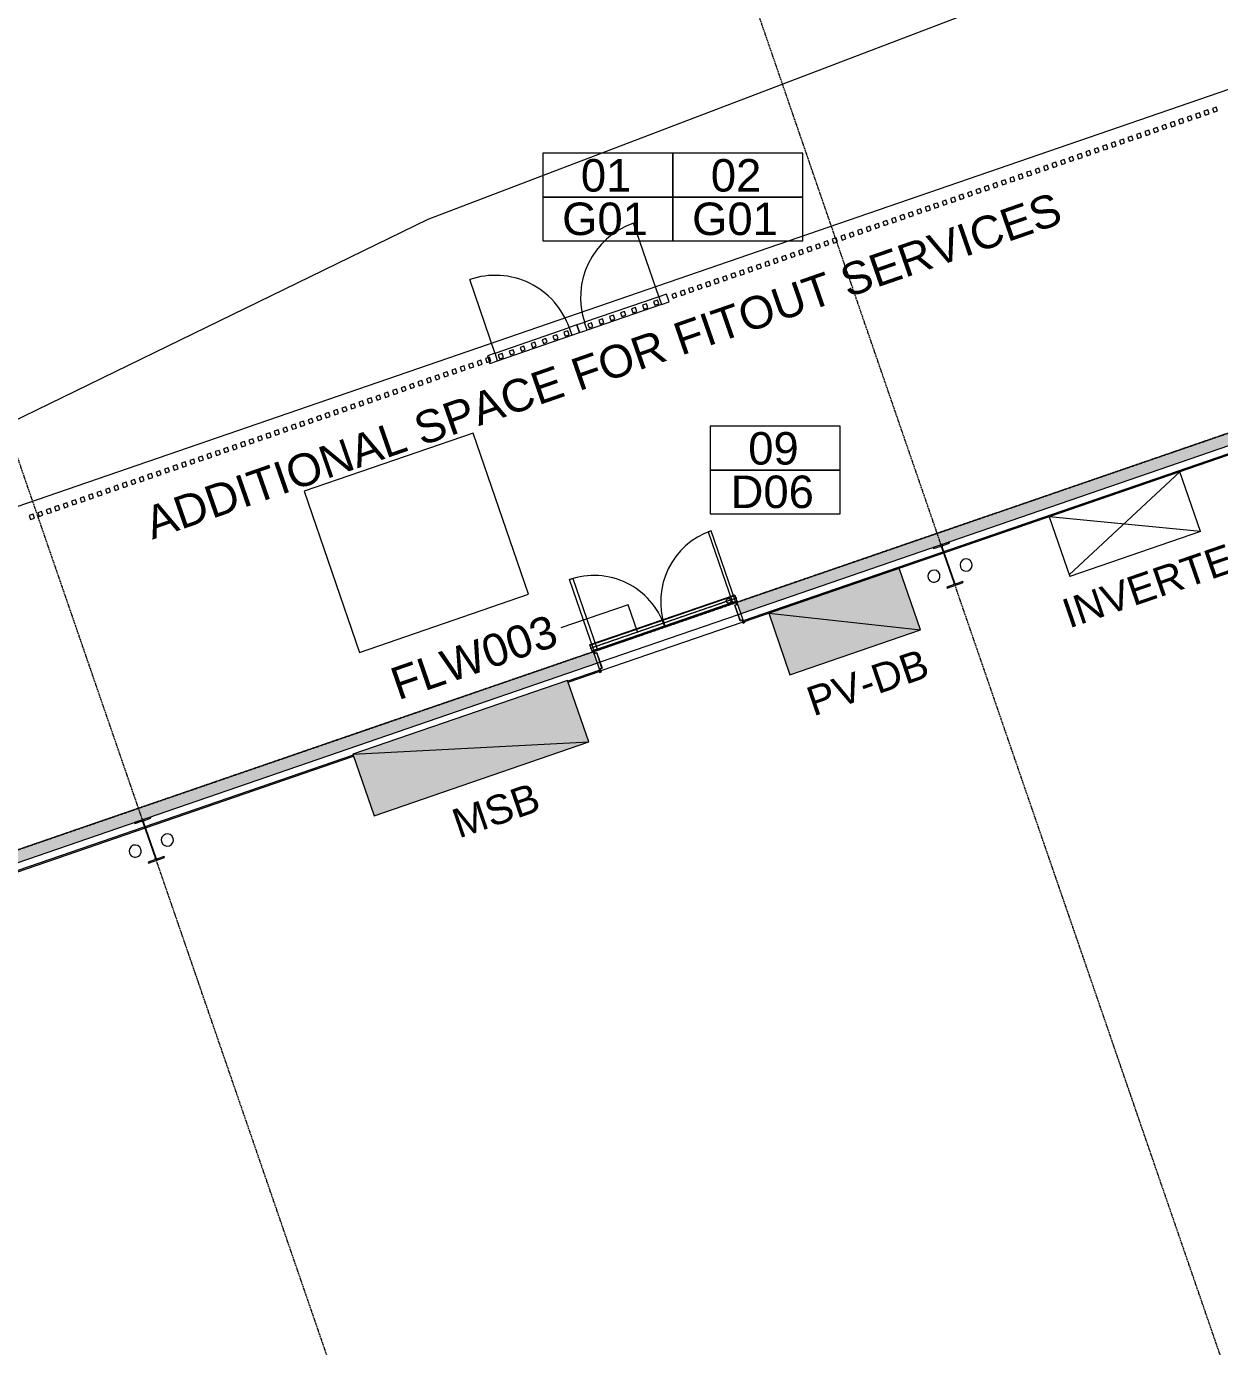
# Model space of a CAD drawing. Header units: millimetres. Extents: x -2612262 to -2065320, y 3717813 to 4283368.
# Drawn here: x -2441685 to -2426996, y 3995209 to 4011466 of the extents above; entities that cross this region are included whole.
import ezdxf

# ---------------------------------------------------------------- set-up
doc = ezdxf.new("R2010")
doc.units = ezdxf.units.MM
for name, pattern in [('Aligning Line', [3.2004, 1.6002, -1.6002]), ('Grid Line', [21, 12, -3, 3, -3]), ('Hidden', [6, 4, -2]), ('Overhead', [4, 2.5, -1.5])]:
    doc.linetypes.add(name, pattern=pattern)
for name, color, linetype, lineweight in [('A-ANNO-KEYN', 231, 'Continuous', 5), ('A-DETL', 90, 'Continuous', 18), ('A-DETL-GENF', 92, 'Continuous', 5), ('A-DOOR', 31, 'Continuous', 5), ('A-DOOR-FRAM', 31, 'Continuous', 5), ('A-DOOR-IDEN', 31, 'Continuous', 5), ('A-FLOR', 192, 'Continuous', 5), ('A-FLOR-OVHD', 1, 'Overhead', 13), ('A-GENM', 13, 'Continuous', 5), ('A-GENM-HDLN', 13, 'Hidden', 5), ('A-GLAZ-CWMG', 51, 'Continuous', 5), ('A-WALL', 113, 'Continuous', 5), ('A-WALL-FNSH', 113, 'Continuous', 13), ('A-WALL-PATT', 111, 'Continuous', 13), ('G-ANNO-REFR', 1, 'Aligning Line', 5), ('G-ANNO-TEXT', 231, 'Continuous', 5), ('P-SANR-FIXT', 6, 'Continuous', 5), ('S-BEAM', 12, 'Continuous', 5), ('S-GRID', 1, 'Continuous', 5)]:
    doc.layers.add(name, color=color, linetype=linetype, lineweight=lineweight)
doc.styles.add('Arial_1', font='arial.ttf', dxfattribs={"height": 360})
doc.styles.add('Arial_3', font='arial.ttf', dxfattribs={"height": 400})
picture_1 = doc.add_image_def('image1.jpg', size_in_pixel=(6528, 5638))

# ---------------------------------------------------------------- blocks, each defined once
blk = doc.blocks.new('Rectangular Mullion - 50 x 50mm-V13-GA - Part A')
at = {"layer": 'A-GLAZ-CWMG'}
for p, q in [((-25, 25), (25, 25)), ((-25, -25), (-25, 25)), ((25, 25), (25, -25)), ((25, -25), (-25, -25))]:
    blk.add_line(p, q, dxfattribs=at)
blk = doc.blocks.new('Mechanical - Condensers - Mechanical - Condensers-1249279-GA - Part A')
at = {"layer": 'A-GENM', "lineweight": 13}
for p, q in [((-2436186, 4006458), (-2438266, 4005742)), ((-2435503, 4004473), (-2436186, 4006458)), ((-2438266, 4005742), (-2437583, 4003756)), ((-2437583, 4003756), (-2435503, 4004473))]:
    blk.add_line(p, q, dxfattribs=at)
blk = doc.blocks.new('Downpipe - Straight - 01 - 150D-1616291-GA - Part A')
at = {"layer": 'P-SANR-FIXT'}
for start, end in [(0, 180), (360, 180), (180, 0), (180, 360)]:
    blk.add_arc((-40, 100), 75, start, end, dxfattribs=at)
blk = doc.blocks.new('Downpipe - Straight - 01 - 150D-1616292-GA - Part A')
at = {"layer": 'P-SANR-FIXT'}
for start, end in [(360, 180), (0, 180), (180, 360), (180, 0)]:
    blk.add_arc((-40, -100), 75, start, end, dxfattribs=at)
blk = doc.blocks.new('Structural Framing 2 - Structural Framing 1-1620312-GA - Part A')
at = {"layer": 'S-BEAM', "lineweight": 13}
for p, q in [((-2430325, 4005116), (-2430522, 4005048)), ((-2430401, 4005075), (-2430320, 4005103)), ((-2430320, 4005103), (-2430325, 4005116)), ((-2430522, 4005048), (-2430518, 4005035)), ((-2430518, 4005035), (-2430437, 4005063)), ((-2430419, 4005054), (-2430265, 4004607)), ((-2430256, 4004610), (-2430410, 4005057)), ((-2430350, 4004548), (-2430153, 4004616)), ((-2430157, 4004629), (-2430238, 4004601)), ((-2430153, 4004616), (-2430157, 4004629)), ((-2430274, 4004589), (-2430355, 4004561)), ((-2430355, 4004561), (-2430350, 4004548))]:
    blk.add_line(p, q, dxfattribs=at)
for centre, start, end in [((-2430432, 4005050), 19.0004, 109.0004), ((-2430397, 4005062), 109.0004, 199.0004), ((-2430243, 4004614), 199.0004, 289.0004), ((-2430278, 4004602), 289.0004, 19.0004)]:
    blk.add_arc(centre, 14, start, end, dxfattribs=at)
blk = doc.blocks.new('Door-Hinge-Double EXTERNAL - 2340x920x920x40-Solid Core-Metal Frame-Double Rebate Wraparound GRILLE-959670-GA - Part A')
at = {"layer": 'A-DOOR'}
for p, q in [((-921, -142), (-921, -1062)), ((-881, -142), (-921, -142)), ((-881, -1062), (-881, -142)), ((881, -1062), (881, -142)), ((881, -142), (921, -142)), ((921, -142), (921, -1062)), ((-921, -1062), (-881, -1062)), ((921, -1062), (881, -1062))]:
    blk.add_line(p, q, dxfattribs=at)
for centre, start, end in [((-921, -142), 270, 0), ((921, -142), 180, 270)]:
    blk.add_arc(centre, 920, start, end, dxfattribs=at)
blk = doc.blocks.new('X_Door-Frame-Metal - Standard-V116-GA - Part A')
at = {"layer": 'A-DOOR-FRAM'}
for p, q in [((-943, 142), (-923, 142)), ((-943, 128), (-943, 142)), ((-928, 128), (-943, 128)), ((-941, 140), (-941, 130)), ((-925, 140), (-941, 140)), ((-941, 130), (-941, 140)), ((-941, 130), (-928, 130)), ((-928, 130), (-928, 128)), ((-925, 99), (-925, 140)), ((-900, 99), (-925, 99)), ((-923, 142), (-923, 101)), ((-923, 101), (-898, 101)), ((-900, -99), (-900, 99)), ((-898, 101), (-898, -101)), ((898, 101), (923, 101)), ((898, -101), (898, 101)), ((900, 99), (900, -99)), ((925, 99), (900, 99)), ((923, 142), (943, 142)), ((923, 101), (923, 142)), ((925, 140), (925, 99)), ((941, 140), (925, 140)), ((928, 128), (928, 130)), ((928, 130), (941, 130)), ((943, 128), (928, 128)), ((941, 130), (941, 140)), ((941, 140), (941, 130)), ((943, 142), (943, 128)), ((-943, -128), (-928, -128)), ((-943, -142), (-943, -128)), ((-923, -142), (-943, -142)), ((-941, -130), (-941, -140)), ((-928, -130), (-941, -130)), ((-941, -140), (-941, -130)), ((-941, -140), (-925, -140)), ((-928, -128), (-928, -130)), ((-925, -99), (-900, -99)), ((-925, -140), (-925, -99)), ((-923, -101), (-923, -142)), ((-898, -101), (-923, -101)), ((923, -101), (898, -101)), ((900, -99), (925, -99)), ((923, -142), (923, -101)), ((943, -142), (923, -142)), ((925, -99), (925, -140)), ((925, -140), (941, -140)), ((928, -128), (943, -128)), ((928, -130), (928, -128)), ((941, -130), (928, -130)), ((941, -140), (941, -130)), ((941, -130), (941, -140)), ((943, -128), (943, -142))]:
    blk.add_line(p, q, dxfattribs=at)
blk = doc.blocks.new('Structural Framing 36 - Structural Framing 1-1636954-GA - Part A')
at = {"layer": 'S-BEAM', "lineweight": 13}
for p, q in [((-2440158, 4001730), (-2440356, 4001662)), ((-2440235, 4001689), (-2440154, 4001717)), ((-2440154, 4001717), (-2440158, 4001730)), ((-2440356, 4001662), (-2440351, 4001649)), ((-2440351, 4001649), (-2440270, 4001677)), ((-2440253, 4001668), (-2440098, 4001221)), ((-2440089, 4001224), (-2440244, 4001671)), ((-2440107, 4001203), (-2440188, 4001175)), ((-2440184, 4001162), (-2439986, 4001230)), ((-2439991, 4001243), (-2440072, 4001215)), ((-2439986, 4001230), (-2439991, 4001243)), ((-2440188, 4001175), (-2440184, 4001162))]:
    blk.add_line(p, q, dxfattribs=at)
for centre, start, end in [((-2440230, 4001676), 109.0004, 199.0004), ((-2440266, 4001664), 19.0004, 109.0004), ((-2440112, 4001216), 289.0004, 19.0004), ((-2440076, 4001228), 199.0004, 289.0004)]:
    blk.add_arc(centre, 14, start, end, dxfattribs=at)
blk = doc.blocks.new('aba - Plumbing Fixtures - Strip Drain - Stormtech - Custom Ass - FLW003 _Doors_-1820767-GA - Part A')
at = {"layer": 'A-GENM'}
blk.add_circle((0, -95), 30, dxfattribs=at)
at = {"layer": 'A-GENM-HDLN'}
blk.add_line((0, 10), (0, -1896), dxfattribs=at)
at = {"layer": 'P-SANR-FIXT'}
for p, q in [((-41, 0), (-38, 0)), ((-41, 0), (-41, -1886)), ((-38, -1886), (-38, 0)), ((0, 0), (0, -1886)), ((38, 0), (41, 0)), ((38, 0), (38, -15)), ((41, 0), (41, -15)), ((38, -17), (38, -1863)), ((41, -17), (41, -1863)), ((-38, -1886), (-41, -1886)), ((38, -1865), (38, -1881)), ((38, -1883), (38, -1886)), ((41, -1886), (38, -1886)), ((41, -1865), (41, -1881)), ((41, -1883), (41, -1886))]:
    blk.add_line(p, q, dxfattribs=at)
blk = doc.blocks.new('Curtain_Wall_Batten_Door - Louvre Single Door-1889503-GA - Part A')
at = {"layer": 'A-DOOR'}
for p, q in [((-403, 33), (-453, 33)), ((-453, 33), (-453, -17)), ((-403, -17), (-403, 33)), ((-260, 33), (-310, 33)), ((-310, 33), (-310, -17)), ((-260, -17), (-260, 33)), ((-118, 33), (-168, 33)), ((-168, 33), (-168, -17)), ((-118, -17), (-118, 33)), ((25, 33), (-25, 33)), ((-25, 33), (-25, -17)), ((25, -17), (25, 33)), ((168, 33), (118, 33)), ((118, 33), (118, -17)), ((168, -17), (168, 33)), ((310, 33), (260, 33)), ((260, 33), (260, -17)), ((310, -17), (310, 33)), ((453, 33), (403, 33)), ((403, 33), (403, -17)), ((453, -17), (453, 33)), ((-453, -17), (-403, -17)), ((-310, -17), (-260, -17)), ((-168, -17), (-118, -17)), ((-25, -17), (25, -17)), ((118, -17), (168, -17)), ((260, -17), (310, -17)), ((403, -17), (453, -17)), ((483, -42), (483, -1008))]:
    blk.add_line(p, q, dxfattribs=at)
blk.add_arc((483, -42), 966, 180, 270, dxfattribs=at)
blk = doc.blocks.new('Rectangular Mullion - 100 x 100mm-1765090-GA - Part A')
at = {"layer": 'A-GLAZ-CWMG'}
for p, q in [((-2435916, 4007442), (-2435003, 4007757)), ((-2435884, 4007347), (-2434970, 4007662))]:
    blk.add_line(p, q, dxfattribs=at)
blk = doc.blocks.new('Rectangular Mullion - 100 x 100mm-1765060-GA - Part A')
at = {"layer": 'A-GLAZ-CWMG'}
for p, q in [((-100, 50), (0, 50)), ((-100, -50), (-100, 50)), ((0, 50), (0, -50)), ((0, -50), (-100, -50))]:
    blk.add_line(p, q, dxfattribs=at)
blk = doc.blocks.new('Rectangular Mullion - 100 x 100mm-1765061-GA - Part A')
at = {"layer": 'A-GLAZ-CWMG'}
for p, q in [((0, 50), (-100, 50)), ((-100, 50), (-100, -50)), ((0, -50), (0, 50)), ((-100, -50), (0, -50))]:
    blk.add_line(p, q, dxfattribs=at)
blk = doc.blocks.new('Rectangular Mullion - 50 x 50mm-V133-GA - Part A')
at = {"layer": 'A-GLAZ-CWMG'}
for p, q in [((-25, 25), (25, 25)), ((-25, -25), (-25, 25)), ((25, 25), (25, -25)), ((25, -25), (-25, -25))]:
    blk.add_line(p, q, dxfattribs=at)
blk = doc.blocks.new('Curtain_Wall_Batten_Door - Louvre Single Door-2548306-GA - Part A')
at = {"layer": 'A-DOOR'}
for p, q in [((483, 42), (483, 1008)), ((-403, 17), (-453, 17)), ((-453, 17), (-453, -33)), ((-403, -33), (-403, 17)), ((-260, 17), (-310, 17)), ((-310, 17), (-310, -33)), ((-260, -33), (-260, 17)), ((-118, 17), (-168, 17)), ((-168, 17), (-168, -33)), ((-118, -33), (-118, 17)), ((25, 17), (-25, 17)), ((-25, 17), (-25, -33)), ((25, -33), (25, 17)), ((168, 17), (118, 17)), ((118, 17), (118, -33)), ((168, -33), (168, 17)), ((310, 17), (260, 17)), ((260, 17), (260, -33)), ((310, -33), (310, 17)), ((453, 17), (403, 17)), ((403, 17), (403, -33)), ((453, -33), (453, 17)), ((-453, -33), (-403, -33)), ((-310, -33), (-260, -33)), ((-168, -33), (-118, -33)), ((-25, -33), (25, -33)), ((118, -33), (168, -33)), ((260, -33), (310, -33)), ((403, -33), (453, -33))]:
    blk.add_line(p, q, dxfattribs=at)
blk.add_arc((483, 42), 966, 90, 180, dxfattribs=at)
blk = doc.blocks.new('Rectangular Mullion - 100 x 100mm-2548305-GA - Part A')
at = {"layer": 'A-GLAZ-CWMG'}
for p, q in [((-2433900, 4008136), (-2434813, 4007822)), ((-2433867, 4008042), (-2434781, 4007727))]:
    blk.add_line(p, q, dxfattribs=at)
blk = doc.blocks.new('Rectangular Mullion - 100 x 100mm-1677029-GA - Part A')
at = {"layer": 'A-GLAZ-CWMG'}
for p, q in [((-100, 50), (0, 50)), ((-100, -50), (-100, 50)), ((0, 50), (0, -50)), ((0, -50), (-100, -50))]:
    blk.add_line(p, q, dxfattribs=at)
blk = doc.blocks.new('Rectangular Mullion - 100 x 100mm-1677030-GA - Part A')
at = {"layer": 'A-GLAZ-CWMG'}
for p, q in [((0, 50), (-100, 50)), ((-100, 50), (-100, -50)), ((0, -50), (0, 50)), ((-100, -50), (0, -50))]:
    blk.add_line(p, q, dxfattribs=at)
blk = doc.blocks.new('AA_DOOR_MARK _ TYPE MARK_HA2 - Mark _ Type Mark-1751130-GA - Part A')
at = {"layer": 'A-DOOR-IDEN'}
for p, q in [((4, 2.7), (-4, 2.7)), ((-4, 2.7), (-4, 0)), ((4, 0), (4, 2.7)), ((4, 0), (-4, 0)), ((4, -2.7), (4, 0)), ((-4, 0), (4, 0)), ((-4, 0), (-4, -2.7)), ((-4, -2.7), (4, -2.7))]:
    blk.add_line(p, q, dxfattribs=at)

msp = doc.modelspace()

# ---------------------------------------------------------------- hatches: boundary and pattern name
at = {"layer": 'A-DETL-GENF'}
for points in [[(-2430678.3, 4004036.3), (-2430938.8, 4004792.7), (-2432546.1, 4004239.2), (-2431472.3, 4004122.6)], [(-2432285.7, 4003482.8), (-2430678.3, 4004036.3), (-2432546.1, 4004239.2), (-2432476.3, 4004036.3)], [(-2437666.4, 4002502.5), (-2434761.4, 4002656.7), (-2435021.8, 4003413.2), (-2435590.8, 4003217.2)], [(-2437405.9, 4001746.1), (-2434761.4, 4002656.7), (-2437666.4, 4002502.5), (-2437658.7, 4002480.3)]]:
    msp.add_hatch(color=7, dxfattribs=at).paths.add_polyline_path(points)
at = {"layer": 'A-WALL-PATT', "lineweight": 5}
h = msp.add_hatch(dxfattribs=at)
h.set_pattern_fill('FP_2', color=256, style=0, pattern_type=2)
h.set_pattern_definition([(50, (0, 0), (1457.47236, -127.5124), [152.4, -1676.4]), (355, (0, 0), (-281.9423, 1528.4541), [121.92, -1341.12]), (100.451, (121.5, -10.6), (1175.54118, 1400.9327), [129.52, -1424.721]), (46.184, (0, 406.4), (2168.6325, -336.3419), [228.6, -2514.6]), (96.636, (180.7, 378.4), (1899.2207, 1979.4208), [194.28, -2137.081]), (351.184, (0, 406.4), (1899.2401, 1979.4025), [182.88, -2011.68]), (21, (203.2, 304.8), (1212.9148, -818.1215), [152.4, -1676.4]), (326, (203.2, 304.8), (494.41695, 1473.50445), [121.92, -1341.12]), (71.451, (304.3, 236.6), (1707.33713, 655.36968), [129.52, -1424.721]), (37.5, (0, 0), (24.709387, 676.44024), [67.056, -1257.808, 67.056, -1294.384, -1346.2]), (37.5, (0, 0), (24.709387, 676.44024), [-2686.304, 67.056, -1279.144]), (7.5, (0, 0), (534.55775, 801.44425), [67.056, -709.168, 67.056, -1227.328, -513.08]), (7.5, (0, 0), (534.55775, 801.44425), [-2070.608, 67.056, -446.024]), (327.5, (-453.14, 0), (1084.727506, -45.831226), [67.056, -440.944, 67.056, -1517.904, -2103.12]), (327.5, (-453.14, 0), (1084.727506, -45.831226), [-2092.96, 67.056, -2036.064]), (317.5, (-656.3, 0), (1185.03465, 203.41354), [67.056, -593.344, 67.056, -985.52, -1493.52]), (317.5, (-656.3, 0), (1185.03465, 203.41354), [-1712.976, 67.056, -1426.464])])
h.paths.add_polyline_path([(-2442689, 4000858.2), (-2434655.7, 4003624.3), (-2434704.5, 4003766.1), (-2442737.8, 4001000)])
h.paths.add_polyline_path([(-2432891.3, 4004231.8), (-2412827.5, 4011140.5), (-2412876.3, 4011282.4), (-2432939.9, 4004373), (-2432897.8, 4004250.6)])
h.paths.add_polyline_path([(-2411063.2, 4011748.1), (-2372629.8, 4024982), (-2372678.7, 4025123.9), (-2406762.5, 4013387.6), (-2406756.5, 4013370.3), (-2408332.2, 4012827.7), (-2408338.2, 4012845), (-2411111.8, 4011889.2), (-2411069.6, 4011766.8)])
h.paths.add_polyline_path([(-2370865.5, 4025589.6), (-2356461.5, 4030549.4), (-2356510.3, 4030691.2), (-2370914.1, 4025730.7), (-2370871.9, 4025608.3)])
h.paths.add_polyline_path([(-2354697.2, 4031156.9), (-2353799.9, 4031465.9), (-2353848.7, 4031607.7), (-2354745.8, 4031298), (-2354703.6, 4031175.6)])
h = msp.add_hatch(dxfattribs=at)
h.set_pattern_fill('FP_1', color=256, style=0, pattern_type=2)
h.set_pattern_definition([(0, (0, 0), (812.8, 203.2), [67.056, -542.544, 67.056, -542.544, -3251.2]), (0, (0, 0), (812.8, 203.2), [-1219.2, 67.056, -1152.144, 67.056, -542.544, -1422.4]), (0, (0, 0), (812.8, 203.2), [-3048, 67.056, -339.344, 67.056, -948.944]), (120, (304.8, 101.6), (-582.376362, 602.305448), [67.056, -542.544, 67.056, -542.544, -3251.2]), (120, (304.8, 101.6), (-582.376362, 602.305448), [-1219.2, 67.056, -1152.144, 67.056, -542.544, -1422.4]), (120, (304.8, 101.6), (-582.376362, 602.305448), [-3048, 67.056, -339.344, 67.056, -948.944]), (240, (406.4, 508), (-230.423638, -805.505448), [67.056, -542.544, 67.056, -542.544, -3251.2]), (240, (406.4, 508), (-230.423638, -805.505448), [-1219.2, 67.056, -1152.144, 67.056, -542.544, -1422.4]), (240, (406.4, 508), (-230.423638, -805.505448), [-3048, 67.056, -339.344, 67.056, -948.944])])
h.paths.add_polyline_path([(-2442655.1, 4000759.8), (-2437658.7, 4002480.3), (-2437662.6, 4002491.6), (-2442659.1, 4000771.2)])
h.paths.add_polyline_path([(-2435014.1, 4003390.9), (-2434622.1, 4003526.7), (-2434625.7, 4003537.3), (-2435017.9, 4003401.7)])
h.paths.add_polyline_path([(-2432857.5, 4004133.5), (-2425048.6, 4006822.4), (-2425052.5, 4006833.7), (-2432860.8, 4004143.2), (-2432858.3, 4004135.8)])
h.paths.add_polyline_path([(-2422401.1, 4007734), (-2412793.9, 4011042.9), (-2412797.5, 4011053.6), (-2422405, 4007745.3), (-2422403.2, 4007739.9)])
h.paths.add_polyline_path([(-2411029.3, 4011649.7), (-2399349.8, 4015671.4), (-2399353.7, 4015682.7), (-2411032.6, 4011659.4), (-2411030.1, 4011652)])
h.paths.add_polyline_path([(-2396702.4, 4016583), (-2372596.2, 4024884.4), (-2372599.9, 4024895), (-2396706.3, 4016594.3), (-2396703.8, 4016587.2)])
h.paths.add_polyline_path([(-2370831.6, 4025491.2), (-2356427.9, 4030451.7), (-2356431.5, 4030462.4), (-2370835, 4025500.9), (-2370832.4, 4025493.5)])
h.paths.add_polyline_path([(-2354663.3, 4031058.5), (-2353995.8, 4031288.7), (-2353998.7, 4031300.1), (-2354666.6, 4031068.2), (-2354664.1, 4031060.9)])

# ---------------------------------------------------------------- linework, layer by layer
at = {"layer": 'A-ANNO-KEYN'}
for p, q in [((-2434276.8, 4004344.1), (-2435106.3, 4004058.4)), ((-2434162.5, 4004012), (-2434276.8, 4004344.1))]:
    msp.add_line(p, q, dxfattribs=at)
at = {"layer": 'A-DETL', "lineweight": 5}
for p, q in [((-2427484.5, 4005982.1), (-2429093.3, 4005428.2)), ((-2428846.6, 4004711.6), (-2427484.5, 4005982.1)), ((-2427230.6, 4005244.6), (-2427484.5, 4005982.1)), ((-2427230.6, 4005244.6), (-2429093.3, 4005428.2)), ((-2429093.3, 4005428.2), (-2428839.4, 4004690.7)), ((-2427230.6, 4005244.6), (-2428839.4, 4004690.7)), ((-2430938.8, 4004792.7), (-2432546.1, 4004239.2)), ((-2430678.3, 4004036.3), (-2430938.8, 4004792.7)), ((-2432546.1, 4004239.2), (-2432285.7, 4003482.8)), ((-2432546.1, 4004239.2), (-2430678.3, 4004036.3)), ((-2432285.7, 4003482.8), (-2430678.3, 4004036.3)), ((-2435021.8, 4003413.2), (-2437666.4, 4002502.5)), ((-2434761.4, 4002656.7), (-2435021.8, 4003413.2)), ((-2437666.4, 4002502.5), (-2434761.4, 4002656.7)), ((-2437666.4, 4002502.5), (-2437405.9, 4001746.1)), ((-2437405.9, 4001746.1), (-2434761.4, 4002656.7))]:
    msp.add_line(p, q, dxfattribs=at)
at = {"layer": 'A-FLOR'}
for p, q in [((-2419330, 4015732.5), (-2436744.4, 4009086.9)), ((-2416445.3, 4014284), (-2448810.3, 4003139.5)), ((-2436744.4, 4009086.9), (-2453777.6, 4000786.2)), ((-2434747, 4003848.7), (-2432963.7, 4004462.8)), ((-2432963.7, 4004462.8), (-2432938.7, 4004390)), ((-2432952.6, 4004379.1), (-2434698, 4003778.1)), ((-2434695.1, 4003769.4), (-2432949.6, 4004370.4)), ((-2432936.8, 4004384.5), (-2432950.9, 4004379.7)), ((-2432947.7, 4004371.1), (-2432940.2, 4004373.7)), ((-2432938.1, 4004388.3), (-2432936.8, 4004384.5)), ((-2432924.4, 4004220.4), (-2434622.6, 4003635.7)), ((-2432891.3, 4004231.8), (-2432922.6, 4004221.1)), ((-2434720, 4003770.5), (-2434747, 4003848.7)), ((-2434717, 4003771.5), (-2434720, 4003770.5)), ((-2434699.7, 4003777.5), (-2434715.7, 4003772)), ((-2434704.5, 4003766.1), (-2434697, 4003768.7)), ((-2434624.5, 4003635.1), (-2434655.7, 4003624.3)), ((-2434624.5, 4003635.1), (-2434655.7, 4003624.3)), ((-2434622.6, 4003635.7), (-2434622.6, 4003635.7))]:
    msp.add_line(p, q, dxfattribs=at)
at = {"layer": 'A-FLOR-OVHD'}
msp.add_line((-2458270.6, 3995651.5), (-2354074.7, 4031529.9), dxfattribs=at)
msp.add_line((-2458270.6, 3995651.5), (-2354074.7, 4031529.9), dxfattribs=at)
at = {"layer": 'A-WALL', "color": 250, "lineweight": 13}
for p, q in [((-2412876.3, 4011282.4), (-2432940.2, 4004373.7)), ((-2412827.5, 4011140.5), (-2432891.3, 4004231.8)), ((-2432940.2, 4004373.7), (-2432891.3, 4004231.8)), ((-2434704.5, 4003766.1), (-2442737.8, 4001000)), ((-2434655.7, 4003624.3), (-2434704.5, 4003766.1)), ((-2434655.7, 4003624.3), (-2442689, 4000858.2))]:
    msp.add_line(p, q, dxfattribs=at)
at = {"layer": 'A-WALL'}
for p, q in [((-2425052.5, 4006833.7), (-2432861.4, 4004144.9)), ((-2434695.1, 4003769.4), (-2432949.6, 4004370.4)), ((-2432947.7, 4004371.1), (-2432940.2, 4004373.7)), ((-2432866.9, 4004130.3), (-2434612.4, 4003529.2)), ((-2432857.5, 4004133.5), (-2432865.1, 4004130.9)), ((-2434704.5, 4003766.1), (-2434697, 4003768.7)), ((-2434625.7, 4003537.3), (-2435018.1, 4003402.2)), ((-2434614.3, 4003528.6), (-2434621.8, 4003526)), ((-2437662.6, 4002491.6), (-2442659.1, 4000771.2))]:
    msp.add_line(p, q, dxfattribs=at)
at = {"layer": 'A-WALL', "color": 7}
for p, q in [((-2432891.3, 4004231.8), (-2432861.4, 4004144.9)), ((-2434625.7, 4003537.3), (-2434655.7, 4003624.3))]:
    msp.add_line(p, q, dxfattribs=at)
at = {"layer": 'A-WALL-FNSH', "color": 7, "lineweight": 5}
for p, q in [((-2432857.5, 4004133.5), (-2425048.6, 4006822.4)), ((-2432861.4, 4004144.9), (-2432857.5, 4004133.5)), ((-2435014.1, 4003390.9), (-2434621.8, 4003526)), ((-2434621.8, 4003526), (-2434625.7, 4003537.3)), ((-2442655.1, 4000759.8), (-2437658.7, 4002480.3))]:
    msp.add_line(p, q, dxfattribs=at)
at = {"layer": 'S-GRID', "linetype": 'Grid Line'}
for p, q in [((-2339544.7, 4036533), (-2476719.9, 3989298.8)), ((-2414815.7, 3959754.1), (-2436387.9, 4022402.8)), ((-2424649, 3956368.1), (-2446221.2, 4019016.8))]:
    msp.add_line(p, q, dxfattribs=at)

# ---------------------------------------------------------------- block references
at = {"layer": 'A-DOOR'}
for name, p, rotation in [('Curtain_Wall_Batten_Door - Louvre Single Door-2548306-GA - Part A', (-2434340.3, 4007931.7), 19.00040712023325), ('Curtain_Wall_Batten_Door - Louvre Single Door-1889503-GA - Part A', (-2435443.1, 4007552), 199.0004071202379), ('Door-Hinge-Double EXTERNAL - 2340x920x920x40-Solid Core-Metal Frame-Double Rebate Wraparound GRILLE-959670-GA - Part A', (-2433781, 4003949.8), 199.0004071202119), ('X_Door-Frame-Metal - Standard-V116-GA - Part A', (-2433781, 4003949.8), 199.0004071202119)]:
    msp.add_blockref(name, p, dxfattribs=dict(at, rotation=rotation))
at = {"layer": 'A-DOOR-IDEN', "xscale": 199.9999999999999, "yscale": 199.9999999999999, "zscale": 199.9999999999999}
for p in [(-2434528.3, 4009364.9), (-2432928.3, 4009364.9), (-2432467.8, 4006003.2)]:
    msp.add_blockref('AA_DOOR_MARK _ TYPE MARK_HA2 - Mark _ Type Mark-1751130-GA - Part A', p, dxfattribs=at)
at = {"layer": 'A-GENM'}
msp.add_blockref('Mechanical - Condensers - Mechanical - Condensers-1249279-GA - Part A', (0, 0), dxfattribs=at)
at = {"layer": 'A-GLAZ-CWMG', "extrusion": (0, 0, -1)}
for name, p, rotation in [('Rectangular Mullion - 50 x 50mm-V13-GA - Part A', (2427052.2, 4010441.2), 160.9995928798067), ('Rectangular Mullion - 50 x 50mm-V13-GA - Part A', (2427468.2, 4010298), 160.9995928798067), ('Rectangular Mullion - 50 x 50mm-V13-GA - Part A', (2427364.2, 4010333.8), 160.9995928798067), ('Rectangular Mullion - 50 x 50mm-V13-GA - Part A', (2427260.2, 4010369.6), 160.9995928798067), ('Rectangular Mullion - 50 x 50mm-V13-GA - Part A', (2427156.2, 4010405.4), 160.9995928798067), ('Rectangular Mullion - 50 x 50mm-V13-GA - Part A', (2427988.2, 4010118.9), 160.9995928798067), ('Rectangular Mullion - 50 x 50mm-V13-GA - Part A', (2427884.2, 4010154.7), 160.9995928798067), ('Rectangular Mullion - 50 x 50mm-V13-GA - Part A', (2427780.2, 4010190.5), 160.9995928798067), ('Rectangular Mullion - 50 x 50mm-V13-GA - Part A', (2427676.2, 4010226.4), 160.9995928798067), ('Rectangular Mullion - 50 x 50mm-V13-GA - Part A', (2427572.2, 4010262.2), 160.9995928798067), ('Rectangular Mullion - 50 x 50mm-V13-GA - Part A', (2428404.3, 4009975.7), 160.9995928798067), ('Rectangular Mullion - 50 x 50mm-V13-GA - Part A', (2428300.3, 4010011.5), 160.9995928798067), ('Rectangular Mullion - 50 x 50mm-V13-GA - Part A', (2428196.2, 4010047.3), 160.9995928798067), ('Rectangular Mullion - 50 x 50mm-V13-GA - Part A', (2428092.2, 4010083.1), 160.9995928798067), ('Rectangular Mullion - 50 x 50mm-V13-GA - Part A', (2428924.3, 4009796.6), 160.9995928798067), ('Rectangular Mullion - 50 x 50mm-V13-GA - Part A', (2428820.3, 4009832.4), 160.9995928798067), ('Rectangular Mullion - 50 x 50mm-V13-GA - Part A', (2428716.3, 4009868.2), 160.9995928798067), ('Rectangular Mullion - 50 x 50mm-V13-GA - Part A', (2428612.3, 4009904), 160.9995928798067), ('Rectangular Mullion - 50 x 50mm-V13-GA - Part A', (2428508.3, 4009939.9), 160.9995928798067), ('Rectangular Mullion - 50 x 50mm-V13-GA - Part A', (2429444.3, 4009617.5), 160.9995928798067), ('Rectangular Mullion - 50 x 50mm-V13-GA - Part A', (2429340.3, 4009653.4), 160.9995928798067), ('Rectangular Mullion - 50 x 50mm-V13-GA - Part A', (2429236.3, 4009689.2), 160.9995928798067), ('Rectangular Mullion - 50 x 50mm-V13-GA - Part A', (2429132.3, 4009725), 160.9995928798067), ('Rectangular Mullion - 50 x 50mm-V13-GA - Part A', (2429028.3, 4009760.8), 160.9995928798067), ('Rectangular Mullion - 50 x 50mm-V13-GA - Part A', (2429860.4, 4009474.3), 160.9995928798067), ('Rectangular Mullion - 50 x 50mm-V13-GA - Part A', (2429756.3, 4009510.1), 160.9995928798067), ('Rectangular Mullion - 50 x 50mm-V13-GA - Part A', (2429652.3, 4009545.9), 160.9995928798067), ('Rectangular Mullion - 50 x 50mm-V13-GA - Part A', (2429548.3, 4009581.7), 160.9995928798067), ('Rectangular Mullion - 50 x 50mm-V13-GA - Part A', (2430380.4, 4009295.2), 160.9995928798067), ('Rectangular Mullion - 50 x 50mm-V13-GA - Part A', (2430276.4, 4009331), 160.9995928798067), ('Rectangular Mullion - 50 x 50mm-V13-GA - Part A', (2430172.4, 4009366.8), 160.9995928798067), ('Rectangular Mullion - 50 x 50mm-V13-GA - Part A', (2430068.4, 4009402.7), 160.9995928798067), ('Rectangular Mullion - 50 x 50mm-V13-GA - Part A', (2429964.4, 4009438.5), 160.9995928798067), ('Rectangular Mullion - 50 x 50mm-V13-GA - Part A', (2430796.4, 4009152), 160.9995928798067), ('Rectangular Mullion - 50 x 50mm-V13-GA - Part A', (2430692.4, 4009187.8), 160.9995928798067), ('Rectangular Mullion - 50 x 50mm-V13-GA - Part A', (2430588.4, 4009223.6), 160.9995928798067), ('Rectangular Mullion - 50 x 50mm-V13-GA - Part A', (2430484.4, 4009259.4), 160.9995928798067), ('Rectangular Mullion - 50 x 50mm-V13-GA - Part A', (2431316.4, 4008972.9), 160.9995928798067), ('Rectangular Mullion - 50 x 50mm-V13-GA - Part A', (2431212.4, 4009008.7), 160.9995928798067), ('Rectangular Mullion - 50 x 50mm-V13-GA - Part A', (2431108.4, 4009044.5), 160.9995928798067), ('Rectangular Mullion - 50 x 50mm-V13-GA - Part A', (2431004.4, 4009080.3), 160.9995928798067), ('Rectangular Mullion - 50 x 50mm-V13-GA - Part A', (2430900.4, 4009116.2), 160.9995928798067), ('Rectangular Mullion - 50 x 50mm-V13-GA - Part A', (2431732.5, 4008829.6), 160.9995928798067), ('Rectangular Mullion - 50 x 50mm-V13-GA - Part A', (2431628.5, 4008865.5), 160.9995928798067), ('Rectangular Mullion - 50 x 50mm-V13-GA - Part A', (2431524.5, 4008901.3), 160.9995928798067), ('Rectangular Mullion - 50 x 50mm-V13-GA - Part A', (2431420.5, 4008937.1), 160.9995928798067), ('Rectangular Mullion - 50 x 50mm-V13-GA - Part A', (2432252.5, 4008650.6), 160.9995928798067), ('Rectangular Mullion - 50 x 50mm-V13-GA - Part A', (2432148.5, 4008686.4), 160.9995928798067), ('Rectangular Mullion - 50 x 50mm-V13-GA - Part A', (2432044.5, 4008722.2), 160.9995928798067), ('Rectangular Mullion - 50 x 50mm-V13-GA - Part A', (2431940.5, 4008758), 160.9995928798067), ('Rectangular Mullion - 50 x 50mm-V13-GA - Part A', (2431836.5, 4008793.8), 160.9995928798067), ('Rectangular Mullion - 50 x 50mm-V13-GA - Part A', (2432668.5, 4008507.3), 160.9995928798067), ('Rectangular Mullion - 50 x 50mm-V13-GA - Part A', (2432564.5, 4008543.1), 160.9995928798067), ('Rectangular Mullion - 50 x 50mm-V13-GA - Part A', (2432460.5, 4008579), 160.9995928798067), ('Rectangular Mullion - 50 x 50mm-V13-GA - Part A', (2432356.5, 4008614.8), 160.9995928798067), ('Rectangular Mullion - 50 x 50mm-V13-GA - Part A', (2433188.6, 4008328.3), 160.9995928798067), ('Rectangular Mullion - 50 x 50mm-V13-GA - Part A', (2433084.6, 4008364.1), 160.9995928798067), ('Rectangular Mullion - 50 x 50mm-V13-GA - Part A', (2432980.6, 4008399.9), 160.9995928798067), ('Rectangular Mullion - 50 x 50mm-V13-GA - Part A', (2432876.5, 4008435.7), 160.9995928798067), ('Rectangular Mullion - 50 x 50mm-V13-GA - Part A', (2432772.5, 4008471.5), 160.9995928798067), ('Rectangular Mullion - 50 x 50mm-V13-GA - Part A', (2433604.6, 4008185), 160.9995928798067), ('Rectangular Mullion - 50 x 50mm-V13-GA - Part A', (2433500.6, 4008220.8), 160.9995928798067), ('Rectangular Mullion - 50 x 50mm-V13-GA - Part A', (2433396.6, 4008256.6), 160.9995928798067), ('Rectangular Mullion - 50 x 50mm-V13-GA - Part A', (2433292.6, 4008292.4), 160.9995928798067), ('Rectangular Mullion - 100 x 100mm-1677029-GA - Part A', (2433789, 4008121.5), 160.9995928797667), ('Rectangular Mullion - 50 x 50mm-V13-GA - Part A', (2433708.6, 4008149.2), 160.9995928798067), ('Rectangular Mullion - 50 x 50mm-V133-GA - Part A', (2436001.4, 4007359.7), 160.9995928798051), ('Rectangular Mullion - 100 x 100mm-1765060-GA - Part A', (2435994.4, 4007362.1), 340.9995928797622), ('Rectangular Mullion - 50 x 50mm-V13-GA - Part A', (2436521.4, 4007180.6), 160.9995928798051), ('Rectangular Mullion - 50 x 50mm-V13-GA - Part A', (2436417.4, 4007216.5), 160.9995928798051), ('Rectangular Mullion - 50 x 50mm-V13-GA - Part A', (2436313.4, 4007252.3), 160.9995928798051), ('Rectangular Mullion - 50 x 50mm-V13-GA - Part A', (2436209.4, 4007288.1), 160.9995928798051), ('Rectangular Mullion - 50 x 50mm-V13-GA - Part A', (2436105.4, 4007323.9), 160.9995928798051), ('Rectangular Mullion - 50 x 50mm-V13-GA - Part A', (2436937.4, 4007037.4), 160.9995928798051), ('Rectangular Mullion - 50 x 50mm-V13-GA - Part A', (2436833.4, 4007073.2), 160.9995928798051), ('Rectangular Mullion - 50 x 50mm-V13-GA - Part A', (2436729.4, 4007109), 160.9995928798051), ('Rectangular Mullion - 50 x 50mm-V13-GA - Part A', (2436625.4, 4007144.8), 160.9995928798051), ('Rectangular Mullion - 50 x 50mm-V13-GA - Part A', (2437457.5, 4006858.3), 160.9995928798051), ('Rectangular Mullion - 50 x 50mm-V13-GA - Part A', (2437353.5, 4006894.1), 160.9995928798051), ('Rectangular Mullion - 50 x 50mm-V13-GA - Part A', (2437249.5, 4006929.9), 160.9995928798051), ('Rectangular Mullion - 50 x 50mm-V13-GA - Part A', (2437145.5, 4006965.8), 160.9995928798051), ('Rectangular Mullion - 50 x 50mm-V13-GA - Part A', (2437041.5, 4007001.6), 160.9995928798051), ('Rectangular Mullion - 50 x 50mm-V13-GA - Part A', (2437873.5, 4006715.1), 160.9995928798051), ('Rectangular Mullion - 50 x 50mm-V13-GA - Part A', (2437769.5, 4006750.9), 160.9995928798051), ('Rectangular Mullion - 50 x 50mm-V13-GA - Part A', (2437665.5, 4006786.7), 160.9995928798051), ('Rectangular Mullion - 50 x 50mm-V13-GA - Part A', (2437561.5, 4006822.5), 160.9995928798051), ('Rectangular Mullion - 50 x 50mm-V13-GA - Part A', (2438393.5, 4006536), 160.9995928798051), ('Rectangular Mullion - 50 x 50mm-V13-GA - Part A', (2438289.5, 4006571.8), 160.9995928798051), ('Rectangular Mullion - 50 x 50mm-V13-GA - Part A', (2438185.5, 4006607.6), 160.9995928798051), ('Rectangular Mullion - 50 x 50mm-V13-GA - Part A', (2438081.5, 4006643.4), 160.9995928798051), ('Rectangular Mullion - 50 x 50mm-V13-GA - Part A', (2437977.5, 4006679.3), 160.9995928798051), ('Rectangular Mullion - 50 x 50mm-V13-GA - Part A', (2438809.6, 4006392.8), 160.9995928798051), ('Rectangular Mullion - 50 x 50mm-V13-GA - Part A', (2438705.6, 4006428.6), 160.9995928798051), ('Rectangular Mullion - 50 x 50mm-V13-GA - Part A', (2438601.6, 4006464.4), 160.9995928798051), ('Rectangular Mullion - 50 x 50mm-V13-GA - Part A', (2438497.5, 4006500.2), 160.9995928798051), ('Rectangular Mullion - 50 x 50mm-V13-GA - Part A', (2439329.6, 4006213.7), 160.9995928798051), ('Rectangular Mullion - 50 x 50mm-V13-GA - Part A', (2439225.6, 4006249.5), 160.9995928798051), ('Rectangular Mullion - 50 x 50mm-V13-GA - Part A', (2439121.6, 4006285.3), 160.9995928798051), ('Rectangular Mullion - 50 x 50mm-V13-GA - Part A', (2439017.6, 4006321.1), 160.9995928798051), ('Rectangular Mullion - 50 x 50mm-V13-GA - Part A', (2438913.6, 4006356.9), 160.9995928798051), ('Rectangular Mullion - 50 x 50mm-V13-GA - Part A', (2439745.6, 4006070.4), 160.9995928798051), ('Rectangular Mullion - 50 x 50mm-V13-GA - Part A', (2439641.6, 4006106.2), 160.9995928798051), ('Rectangular Mullion - 50 x 50mm-V13-GA - Part A', (2439537.6, 4006142.1), 160.9995928798051), ('Rectangular Mullion - 50 x 50mm-V13-GA - Part A', (2439433.6, 4006177.9), 160.9995928798051), ('Rectangular Mullion - 50 x 50mm-V13-GA - Part A', (2440265.7, 4005891.4), 160.9995928798051), ('Rectangular Mullion - 50 x 50mm-V13-GA - Part A', (2440161.7, 4005927.2), 160.9995928798051), ('Rectangular Mullion - 50 x 50mm-V13-GA - Part A', (2440057.7, 4005963), 160.9995928798051), ('Rectangular Mullion - 50 x 50mm-V13-GA - Part A', (2439953.6, 4005998.8), 160.9995928798051), ('Rectangular Mullion - 50 x 50mm-V13-GA - Part A', (2439849.6, 4006034.6), 160.9995928798051), ('Rectangular Mullion - 50 x 50mm-V13-GA - Part A', (2440681.7, 4005748.1), 160.9995928798051), ('Rectangular Mullion - 50 x 50mm-V13-GA - Part A', (2440577.7, 4005783.9), 160.9995928798051), ('Rectangular Mullion - 50 x 50mm-V13-GA - Part A', (2440473.7, 4005819.7), 160.9995928798051), ('Rectangular Mullion - 50 x 50mm-V13-GA - Part A', (2440369.7, 4005855.6), 160.9995928798051), ('Rectangular Mullion - 50 x 50mm-V13-GA - Part A', (2441201.7, 4005569), 160.9995928798051), ('Rectangular Mullion - 50 x 50mm-V13-GA - Part A', (2441097.7, 4005604.9), 160.9995928798051), ('Rectangular Mullion - 50 x 50mm-V13-GA - Part A', (2440993.7, 4005640.7), 160.9995928798051), ('Rectangular Mullion - 50 x 50mm-V13-GA - Part A', (2440889.7, 4005676.5), 160.9995928798051), ('Rectangular Mullion - 50 x 50mm-V13-GA - Part A', (2440785.7, 4005712.3), 160.9995928798051), ('Rectangular Mullion - 50 x 50mm-V13-GA - Part A', (2441617.8, 4005425.8), 160.9995928798051), ('Rectangular Mullion - 50 x 50mm-V13-GA - Part A', (2441513.7, 4005461.6), 160.9995928798051), ('Rectangular Mullion - 50 x 50mm-V13-GA - Part A', (2441409.7, 4005497.4), 160.9995928798051), ('Rectangular Mullion - 50 x 50mm-V13-GA - Part A', (2441305.7, 4005533.2), 160.9995928798051)]:
    msp.add_blockref(name, p, dxfattribs=dict(at, rotation=rotation))
at = {"layer": 'A-GLAZ-CWMG'}
for name in ['Rectangular Mullion - 100 x 100mm-2548305-GA - Part A', 'Rectangular Mullion - 100 x 100mm-1765090-GA - Part A']:
    msp.add_blockref(name, (0, 0), dxfattribs=at)
for name, rotation in [('Rectangular Mullion - 100 x 100mm-1765061-GA - Part A', 19.00040712023784), ('Rectangular Mullion - 100 x 100mm-1677030-GA - Part A', 199.0004071202332)]:
    msp.add_blockref(name, (-2434891.7, 4007741.8), dxfattribs=dict(at, rotation=rotation))
at = {"layer": 'P-SANR-FIXT'}
for name, p, rotation in [('Downpipe - Straight - 01 - 150D-1616292-GA - Part A', (-2430518.1, 4004589), 199.0004071202827), ('Downpipe - Straight - 01 - 150D-1616291-GA - Part A', (-2430045.8, 4004751.6), 19.00040712024361), ('aba - Plumbing Fixtures - Strip Drain - Stormtech - Custom Ass - FLW003 _Doors_-1820767-GA - Part A', (-2432950.3, 4004423.7), 289.000407120212), ('Downpipe - Straight - 01 - 150D-1616291-GA - Part A', (-2439879.1, 4001365.6), 19.00040712024361), ('Downpipe - Straight - 01 - 150D-1616292-GA - Part A', (-2440351.5, 4001203), 199.0004071202827)]:
    msp.add_blockref(name, p, dxfattribs=dict(at, rotation=rotation))
at = {"layer": 'S-BEAM'}
for name in ['Structural Framing 2 - Structural Framing 1-1620312-GA - Part A', 'Structural Framing 36 - Structural Framing 1-1636954-GA - Part A']:
    msp.add_blockref(name, (0, 0), dxfattribs=at)

# ---------------------------------------------------------------- texts
at = {"layer": 'A-ANNO-KEYN', "insert": (-2437239.1, 4003544.1), "char_height": 400, "width": 2629.535, "attachment_point": 1, "rotation": 19.00041, "style": 'Arial_3'}
msp.add_mtext('FLW003', dxfattribs=at)
at = {"layer": 'A-DOOR-IDEN', "char_height": 400, "attachment_point": 1, "style": 'Arial_3'}
for s, insert, width in [('01', (-2434859.1, 4009831.7), 769.62), ('02', (-2433259.1, 4009831.7), 769.62), ('G01', (-2435089.8, 4009296.4), 1298.734), ('G01', (-2433489.8, 4009296.4), 1298.734), ('09', (-2432798.6, 4006469.9), 769.62), ('D06', (-2433015.4, 4005934.7), 1266.666)]:
    msp.add_mtext(s, dxfattribs=dict(at, insert=insert, width=width))
at = {"layer": 'G-ANNO-TEXT', "color": 7, "attachment_point": 1}
for s, insert, char_height, width, rotation, style in [('ADDITIONAL SPACE FOR FITOUT SERVICES', (-2440266.3, 4005522.7), 400, 14686.915, 19.187, 'Arial_3'), ('INVERTER', (-2428967.1, 4004391.5), 360, 3014.345, 19.00041, 'Arial_1'), ('PV-DB', (-2432114.1, 4003307.9), 360, 1827.848, 19.00041, 'Arial_1'), ('MSB', (-2436479.1, 4001804.9), 360, 1298.734, 19.00041, 'Arial_1')]:
    msp.add_mtext(s, dxfattribs=dict(at, insert=insert, char_height=char_height, width=width, rotation=rotation, style=style))

# ---------------------------------------------------------------- pictures from other files: only their frames are drawn
at = {"layer": 'G-ANNO-REFR'}
image = msp.add_image(picture_1, insert=(-2382054.9, 4283368.1), size_in_units=(433000, 373966.6), rotation=-122.11743, dxfattribs=at)
image.dxf.flags = 15

doc.saveas('drawing.dxf')
